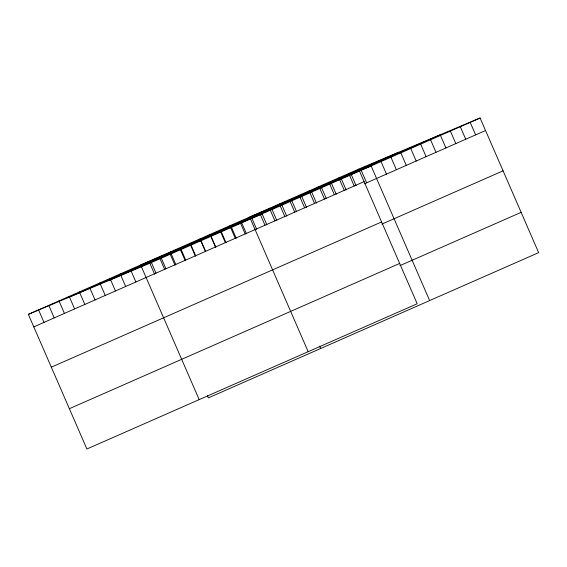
<?xml version="1.0" encoding="UTF-8"?>
<svg xmlns="http://www.w3.org/2000/svg" width="567" height="567" viewBox="0 0 567 567"><rect width="100%" height="100%" fill="white"/><g stroke="black" fill="none" stroke-linecap="round" stroke-linejoin="round"><path stroke-width="0.85" d="M358.642 169.122L417.184 303.756L86.893 449L28.35 314.359L358.642 169.122L480.107 118L538.65 252.641L208.358 397.878L207.352 395.553M68.437 297.491L398.721 152.254M109.736 280.112L440.02 134.875M28.35 314.359L149.816 263.244L480.107 118M33.793 326.883L364.085 181.646M364.361 183.821L485.55 130.53M51.321 367.182L381.605 221.945M381.882 224.114L503.078 170.823M69.372 408.701L399.657 263.464M399.941 265.632L521.13 212.342M470.199 122.359L475.642 134.882M460.291 126.717L465.734 139.241M450.382 131.076L455.825 143.6M440.474 135.428L445.917 147.959M430.566 139.787L436.009 152.31M420.657 144.146L426.101 156.669M410.749 148.504L416.192 161.028M400.841 152.856L406.284 165.387M390.932 157.215L396.376 169.739M381.024 161.574L386.467 174.097M429.651 300.567L371.116 165.933L249.643 217.048L308.186 351.689M361.2 170.291L366.651 182.815M351.292 174.643L356.062 185.607M348.733 173.481L354.177 186.004M341.384 179.002L346.153 189.959M338.825 177.84L344.268 190.363M331.475 183.361L336.245 194.318M328.917 182.191L334.36 194.715M321.567 187.72L326.337 198.677M319.001 186.55L324.452 199.074M311.659 192.071L316.429 203.036M309.093 190.909L314.543 203.433M301.75 196.43L306.52 207.387M299.185 195.268L304.635 207.791M291.842 200.789L296.605 211.746M289.276 199.619L294.727 212.15M281.934 205.148L286.696 216.105M279.368 203.978L284.818 216.502M272.025 209.499L276.788 220.464M269.46 208.337L274.91 220.861M266.88 224.815L262.117 213.858L140.651 264.98L199.187 399.615M319.646 346.175L320.66 348.499M259.551 212.696L265.002 225.219M251.911 218.352L256.674 229.309M241.698 222.838L246.461 233.795M239.735 221.406L245.178 233.93M231.492 227.324L236.255 238.289M229.826 225.765L235.27 238.289M221.279 231.818L226.049 242.775M219.918 230.124L225.361 242.648M211.073 236.304L215.836 247.262M210.01 234.476L215.453 247.006M200.101 238.835L205.545 251.358M200.86 240.798L205.63 251.755M190.193 243.193L195.636 255.717M190.654 245.284L195.417 256.241M180.285 247.552L185.728 260.076M180.448 249.771L185.211 260.735M170.376 251.911L175.82 264.435M170.235 254.264L175.005 265.221M160.468 256.263L165.911 268.786M160.029 258.75L164.791 269.708M150.56 260.622L156.003 273.145M149.816 263.244L154.585 274.201M130.438 269.467L135.889 281.99M120.232 273.96L125.676 286.484M110.019 278.447L115.47 290.97M99.813 282.933L105.256 295.464M89.6 287.426L95.05 299.95M79.394 291.913L84.837 304.436M69.188 296.406L74.631 308.93M58.975 300.893L64.425 313.416M48.769 305.379L54.212 317.91M38.556 309.873L44.006 322.396"/></g></svg>
